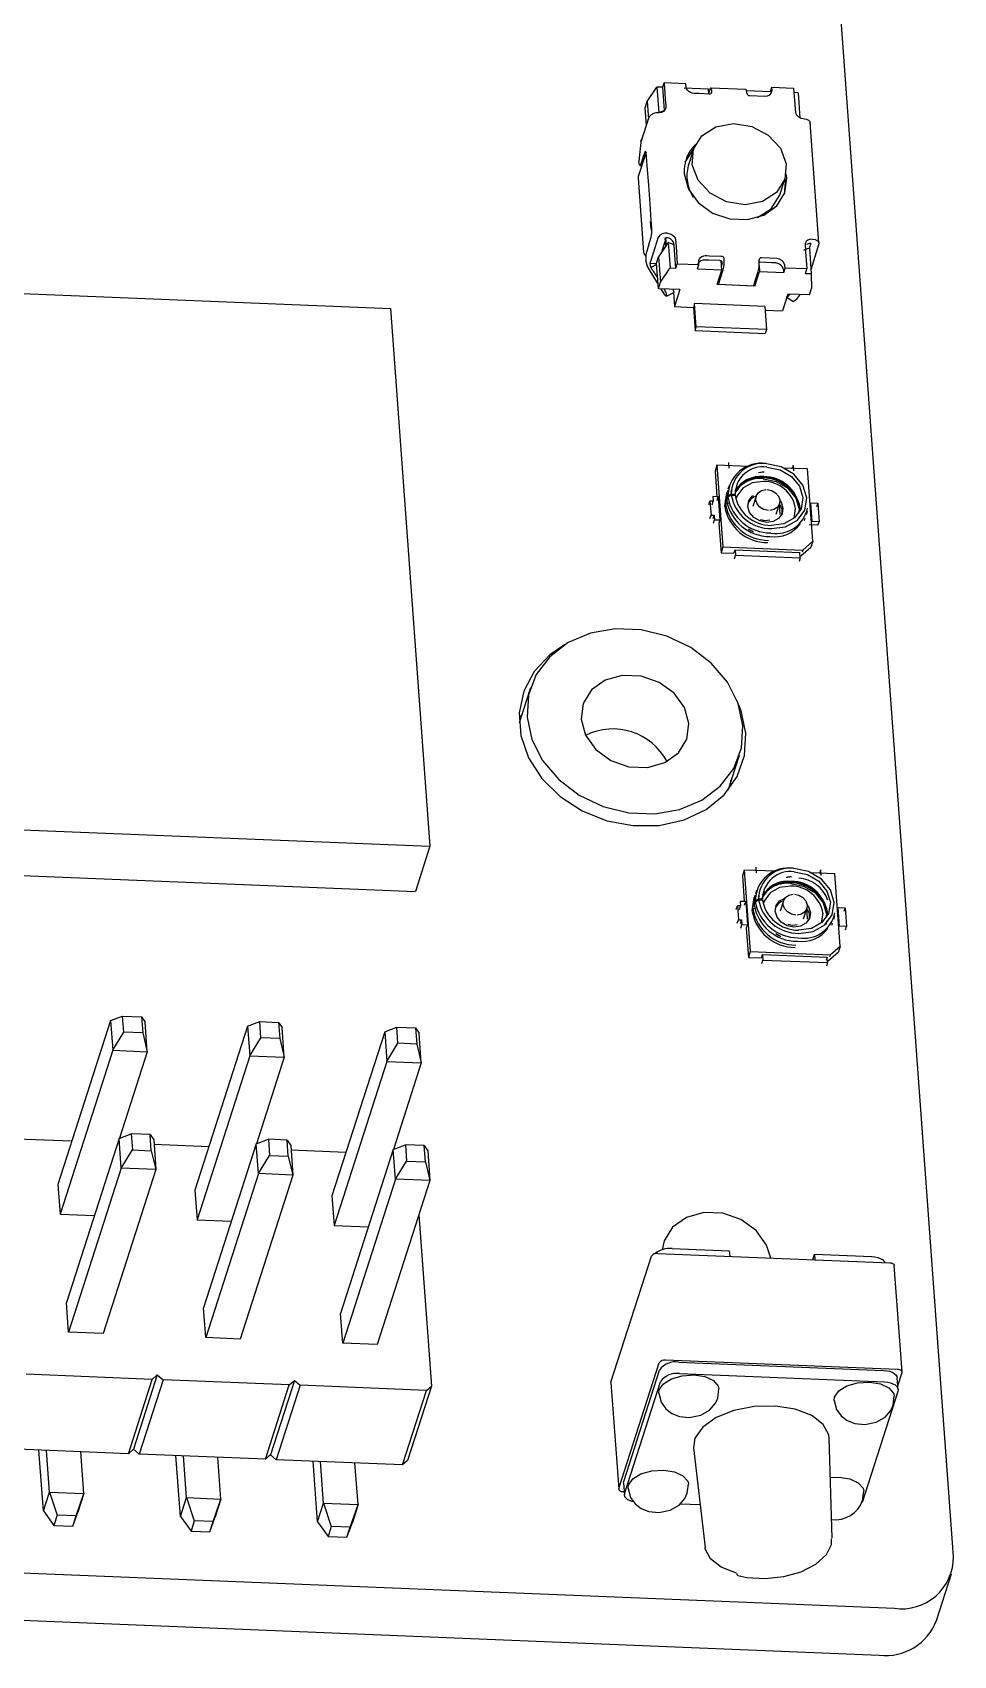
# Model space of a CAD drawing. Header units: millimetres. Extents: x 2 to 1109, y 2 to 430.
# Drawn here: x 495.27 to 512.05, y 46.53 to 76.11 of the extents above; entities that cross this region are included whole.
import ezdxf

# ---------------------------------------------------------------- set-up
doc = ezdxf.new("R2010")
doc.units = ezdxf.units.MM
doc.header["$LTSCALE"] = 0.5
doc.layers.add('几何体', color=7, linetype='Continuous')

msp = doc.modelspace()

# ---------------------------------------------------------------- linework, layer by layer
at = {"layer": '几何体'}
for p, q in [((512.054, 48.336), (508.87, 91.913)), ((506.754, 75.113), (506.78, 75.193)), ((507.173, 75.177), (506.78, 75.193)), ((506.434, 74.737), (506.472, 74.854)), ((506.472, 74.854), (506.647, 75.117)), ((506.472, 74.854), (506.495, 74.533)), ((506.647, 75.117), (506.681, 74.653)), ((506.754, 75.113), (506.647, 75.117)), ((506.785, 74.688), (506.754, 75.113)), ((507.59, 75.079), (507.147, 75.097)), ((507.596, 74.991), (507.59, 75.079)), ((507.615, 75.076), (507.595, 75.014)), ((508.269, 75.073), (507.63, 75.099)), ((508.721, 75.033), (508.282, 75.051)), ((508.721, 75.033), (508.746, 75.113)), ((508.746, 75.113), (509.14, 75.097)), ((509.221, 75.013), (509.146, 75.016)), ((509.221, 75.013), (509.255, 74.548)), ((506.36, 74.121), (506.509, 74.575)), ((506.457, 74.418), (506.434, 74.737)), ((506.681, 74.653), (506.69, 74.652)), ((509.602, 72.277), (509.441, 74.473)), ((506.362, 74.167), (506.319, 73.769)), ((507.316, 73.979), (507.221, 73.685)), ((506.448, 73.913), (506.31, 73.486)), ((506.34, 73.689), (506.375, 73.688)), ((506.446, 73.87), (506.444, 73.887)), ((506.307, 73.46), (506.406, 72.108)), ((508.887, 73.15), (508.982, 73.443)), ((508.988, 73.38), (508.97, 73.168)), ((508.981, 73.442), (508.988, 73.38)), ((509.014, 73.46), (509.004, 73.539)), ((508.481, 72.738), (508.734, 72.901)), ((506.543, 72.535), (506.533, 72.668)), ((506.854, 72.287), (506.679, 72.024)), ((506.817, 72.373), (506.726, 72.083)), ((506.767, 72.157), (506.764, 72.202)), ((506.811, 72.223), (506.801, 72.367)), ((506.821, 72.239), (506.812, 72.371)), ((506.854, 72.287), (506.888, 71.823)), ((506.863, 72.287), (506.854, 72.287)), ((509.428, 72.183), (509.419, 72.183)), ((509.452, 72.266), (509.426, 72.183)), ((509.428, 72.183), (509.462, 71.718)), ((509.6, 72.26), (509.452, 71.788)), ((506.522, 71.907), (506.641, 71.902)), ((506.538, 71.832), (506.642, 71.887)), ((506.641, 71.907), (506.679, 72.024)), ((506.675, 71.442), (506.641, 71.907)), ((506.679, 72.024), (506.713, 71.559)), ((506.995, 71.818), (507.021, 71.898)), ((507.021, 71.898), (507.414, 71.882)), ((507.388, 71.802), (507.414, 71.882)), ((507.831, 71.784), (507.819, 71.948)), ((507.826, 71.85), (507.846, 71.912)), ((488.425, 71.625), (501.797, 71.082)), ((506.668, 71.537), (506.47, 71.858)), ((506.713, 71.559), (506.888, 71.823)), ((506.888, 71.823), (506.995, 71.818)), ((507.388, 71.802), (507.831, 71.784)), ((507.745, 71.517), (507.831, 71.784)), ((507.769, 71.518), (507.855, 71.785)), ((508.409, 71.492), (508.494, 71.759)), ((508.433, 71.49), (508.519, 71.756)), ((508.511, 71.868), (508.519, 71.756)), ((508.519, 71.756), (508.961, 71.738)), ((508.961, 71.738), (508.987, 71.818)), ((509.38, 71.802), (508.987, 71.818)), ((509.355, 71.722), (509.38, 71.802)), ((509.355, 71.722), (509.462, 71.718)), ((509.462, 71.718), (509.466, 71.448)), ((506.675, 71.442), (506.713, 71.559)), ((507.068, 71.426), (506.675, 71.442)), ((506.782, 71.352), (506.728, 71.44)), ((506.823, 71.305), (506.955, 71.374)), ((506.95, 71.372), (506.969, 71.117)), ((507.068, 71.426), (506.969, 71.117)), ((508.433, 71.49), (507.745, 71.517)), ((507.769, 71.518), (507.765, 71.58)), ((508.409, 71.492), (507.769, 71.518)), ((508.428, 71.554), (508.433, 71.49)), ((509.035, 71.346), (508.935, 71.037)), ((509.016, 71.287), (509.132, 71.211)), ((509.428, 71.33), (509.035, 71.346)), ((509.428, 71.33), (509.466, 71.448)), ((501.797, 71.082), (502.513, 61.282)), ((506.969, 71.117), (507.313, 71.103)), ((507.335, 71.172), (507.313, 71.103)), ((507.313, 71.103), (507.344, 70.68)), ((508.613, 71.12), (507.335, 71.172)), ((507.366, 70.75), (507.335, 71.172)), ((508.613, 71.12), (508.644, 70.698)), ((508.618, 71.05), (508.935, 71.037)), ((507.344, 70.68), (507.366, 70.75)), ((508.644, 70.698), (507.366, 70.75)), ((508.644, 70.698), (508.622, 70.628)), ((507.344, 70.68), (508.622, 70.628)), ((507.742, 68.225), (507.708, 68.118)), ((507.708, 68.118), (507.742, 67.651)), ((507.742, 68.225), (507.851, 66.738)), ((508.32, 68.201), (507.742, 68.225)), ((507.964, 68.173), (507.957, 68.274)), ((508.503, 68.091), (508.605, 68.104)), ((508.605, 68.103), (508.503, 68.09)), ((509.394, 68.158), (508.956, 68.175)), ((509.116, 68.162), (509.137, 68.226)), ((509.144, 68.125), (509.137, 68.226)), ((509.49, 66.84), (509.394, 68.158)), ((507.898, 67.527), (507.939, 67.765)), ((507.965, 67.853), (507.944, 67.789)), ((508.003, 67.73), (508.011, 67.776)), ((508.119, 67.83), (508.071, 67.766)), ((508.588, 67.993), (508.596, 68.017)), ((508.596, 68.017), (508.588, 67.993)), ((507.596, 67.508), (507.616, 67.572)), ((507.616, 67.572), (507.635, 67.318)), ((507.675, 67.569), (507.616, 67.572)), ((507.655, 67.505), (507.675, 67.569)), ((507.669, 67.654), (507.675, 67.569)), ((507.767, 67.65), (507.669, 67.654)), ((507.747, 67.586), (507.767, 67.65)), ((507.767, 67.65), (507.798, 67.228)), ((507.885, 67.484), (507.898, 67.527)), ((507.886, 67.471), (507.899, 67.514)), ((507.912, 67.609), (507.898, 67.527)), ((507.898, 67.527), (507.899, 67.527)), ((507.899, 67.527), (507.915, 67.62)), ((507.9, 67.514), (507.974, 67.546)), ((507.922, 67.72), (507.908, 67.677)), ((507.941, 67.66), (507.921, 67.596)), ((507.922, 67.584), (507.942, 67.648)), ((508.002, 67.696), (507.941, 67.66)), ((507.942, 67.648), (508.003, 67.683)), ((508.071, 67.693), (508.002, 67.696)), ((508.003, 67.683), (508.072, 67.68)), ((508.455, 67.661), (508.395, 67.474)), ((508.823, 67.336), (508.883, 67.523)), ((508.896, 67.327), (508.881, 67.53)), ((509.205, 67.599), (509.246, 67.442)), ((509.254, 67.46), (509.245, 67.403)), ((509.246, 67.442), (509.246, 67.436)), ((509.477, 67.201), (509.452, 67.539)), ((509.452, 67.539), (509.58, 67.534)), ((509.58, 67.534), (509.559, 67.47)), ((509.58, 67.534), (509.604, 67.196)), ((507.614, 67.254), (507.635, 67.318)), ((507.635, 67.318), (507.694, 67.316)), ((507.673, 67.252), (507.694, 67.316)), ((507.679, 67.167), (507.7, 67.232)), ((507.694, 67.316), (507.7, 67.232)), ((507.7, 67.232), (507.798, 67.228)), ((507.798, 67.228), (507.778, 67.163)), ((507.778, 67.163), (507.817, 66.631)), ((508.623, 67.215), (508.537, 67.233)), ((508.706, 67.226), (508.623, 67.215)), ((509.149, 67.263), (509.177, 67.436)), ((509.246, 67.436), (509.247, 67.415)), ((509.337, 67.218), (509.35, 67.261)), ((509.373, 67.33), (509.393, 67.395)), ((509.604, 67.196), (509.477, 67.201)), ((509.584, 67.132), (509.604, 67.196)), ((508.317, 67.066), (508.407, 67.013)), ((509.584, 67.132), (509.426, 67.139)), ((507.851, 66.738), (507.817, 66.631)), ((507.817, 66.631), (508.053, 66.622)), ((507.851, 66.738), (509.306, 66.679)), ((508.053, 66.622), (508.073, 66.686)), ((508.06, 66.52), (508.081, 66.584)), ((508.073, 66.686), (509.253, 66.638)), ((508.073, 66.686), (508.081, 66.584)), ((508.081, 66.584), (509.26, 66.536)), ((509.26, 66.536), (509.253, 66.638)), ((509.272, 66.572), (509.456, 66.733)), ((509.306, 66.679), (509.294, 66.643)), ((509.306, 66.679), (509.49, 66.84)), ((509.49, 66.84), (509.456, 66.733)), ((509.26, 66.536), (509.24, 66.472)), ((504.346, 64.169), (504.14, 63.531)), ((504.191, 63.687), (504.138, 63.617)), ((507.949, 62.307), (508.154, 62.945)), ((508.001, 62.376), (507.997, 62.486)), ((489.141, 61.825), (502.513, 61.282)), ((502.513, 61.282), (502.247, 60.455)), ((488.875, 60.998), (502.247, 60.455)), ((508.241, 60.849), (508.207, 60.742)), ((508.207, 60.742), (508.241, 60.283)), ((508.241, 60.849), (508.35, 59.362)), ((508.819, 60.826), (508.241, 60.849)), ((508.464, 60.797), (508.456, 60.898)), ((509.002, 60.715), (509.104, 60.729)), ((509.104, 60.728), (509.002, 60.714)), ((509.087, 60.618), (509.095, 60.642)), ((509.095, 60.642), (509.087, 60.618)), ((509.893, 60.782), (509.456, 60.8)), ((509.616, 60.786), (509.636, 60.85)), ((509.644, 60.749), (509.636, 60.85)), ((509.99, 59.464), (509.893, 60.782)), ((508.397, 60.151), (508.438, 60.389)), ((508.464, 60.478), (508.444, 60.414)), ((508.502, 60.354), (508.51, 60.4)), ((508.618, 60.455), (508.57, 60.39)), ((508.095, 60.132), (508.115, 60.196)), ((508.115, 60.196), (508.134, 59.943)), ((508.174, 60.194), (508.115, 60.196)), ((508.154, 60.13), (508.174, 60.194)), ((508.168, 60.278), (508.174, 60.194)), ((508.267, 60.274), (508.168, 60.278)), ((508.246, 60.21), (508.267, 60.274)), ((508.267, 60.274), (508.297, 59.852)), ((508.385, 60.096), (508.398, 60.138)), ((508.397, 60.151), (508.399, 60.151)), ((508.399, 60.138), (508.473, 60.17)), ((508.44, 60.284), (508.42, 60.22)), ((508.421, 60.208), (508.441, 60.272)), ((508.502, 60.32), (508.44, 60.284)), ((508.441, 60.272), (508.502, 60.307)), ((508.57, 60.317), (508.502, 60.32)), ((508.502, 60.307), (508.571, 60.304)), ((508.954, 60.285), (508.894, 60.098)), ((509.322, 59.961), (509.382, 60.147)), ((509.395, 59.951), (509.38, 60.154)), ((509.648, 59.887), (509.676, 60.06)), ((509.704, 60.224), (509.745, 60.067)), ((509.753, 60.084), (509.744, 60.027)), ((509.745, 60.066), (509.745, 60.06)), ((509.745, 60.06), (509.746, 60.039)), ((509.976, 59.826), (509.951, 60.164)), ((509.951, 60.164), (510.079, 60.158)), ((510.079, 60.158), (510.058, 60.094)), ((510.079, 60.158), (510.104, 59.82)), ((508.113, 59.879), (508.134, 59.943)), ((508.134, 59.943), (508.193, 59.94)), ((508.172, 59.876), (508.193, 59.94)), ((508.179, 59.792), (508.199, 59.856)), ((508.193, 59.94), (508.199, 59.856)), ((508.199, 59.856), (508.297, 59.852)), ((508.297, 59.852), (508.277, 59.788)), ((508.277, 59.788), (508.316, 59.256)), ((509.122, 59.839), (509.036, 59.857)), ((509.205, 59.85), (509.122, 59.839)), ((509.737, 59.859), (509.746, 59.921)), ((509.836, 59.843), (509.849, 59.885)), ((509.872, 59.955), (509.892, 60.019)), ((510.104, 59.82), (509.976, 59.826)), ((510.083, 59.756), (510.104, 59.82)), ((508.818, 59.689), (508.906, 59.638)), ((509.805, 59.303), (509.99, 59.464)), ((509.99, 59.464), (509.955, 59.357)), ((508.35, 59.362), (508.316, 59.256)), ((508.316, 59.256), (508.552, 59.246)), ((508.35, 59.362), (509.805, 59.303)), ((508.552, 59.246), (508.572, 59.31)), ((508.559, 59.145), (508.58, 59.209)), ((508.572, 59.31), (509.752, 59.262)), ((508.572, 59.31), (508.58, 59.209)), ((508.58, 59.209), (509.76, 59.161)), ((509.752, 59.262), (509.732, 59.198)), ((509.76, 59.161), (509.739, 59.097)), ((509.76, 59.161), (509.752, 59.262)), ((509.771, 59.196), (509.955, 59.357)), ((509.805, 59.303), (509.794, 59.267)), ((496.693, 58.104), (495.733, 55.116)), ((496.693, 58.104), (496.913, 58.188)), ((496.693, 58.104), (496.732, 57.563)), ((496.935, 57.894), (496.913, 58.188)), ((496.913, 58.188), (497.256, 58.175)), ((497.256, 58.175), (497.322, 58.078)), ((497.256, 58.175), (497.278, 57.88)), ((497.361, 57.538), (497.322, 58.078)), ((499.19, 58.002), (498.23, 55.014)), ((499.19, 58.002), (499.411, 58.087)), ((499.19, 58.002), (499.23, 57.462)), ((499.432, 57.792), (499.411, 58.087)), ((499.411, 58.087), (499.754, 58.073)), ((499.754, 58.073), (499.819, 57.977)), ((499.754, 58.073), (499.775, 57.778)), ((499.859, 57.436), (499.819, 57.977)), ((501.688, 57.901), (501.908, 57.985)), ((501.93, 57.691), (501.908, 57.985)), ((501.908, 57.985), (502.251, 57.971)), ((496.732, 57.563), (496.935, 57.894)), ((497.278, 57.88), (496.935, 57.894)), ((497.278, 57.88), (497.361, 57.538)), ((499.23, 57.462), (499.432, 57.792)), ((499.775, 57.778), (499.432, 57.792)), ((499.775, 57.778), (499.859, 57.436)), ((501.688, 57.901), (500.728, 54.913)), ((501.688, 57.901), (501.727, 57.36)), ((501.727, 57.36), (501.93, 57.691)), ((502.273, 57.677), (501.93, 57.691)), ((502.251, 57.971), (502.317, 57.875)), ((502.251, 57.971), (502.273, 57.677)), ((502.356, 57.335), (502.317, 57.875)), ((496.732, 57.563), (495.772, 54.575)), ((496.732, 57.563), (497.361, 57.538)), ((497.361, 57.538), (496.855, 55.96)), ((499.23, 57.462), (498.27, 54.474)), ((499.23, 57.462), (499.859, 57.436)), ((499.859, 57.436), (499.352, 55.858)), ((502.273, 57.677), (502.356, 57.335)), ((501.727, 57.36), (500.767, 54.372)), ((501.727, 57.36), (502.356, 57.335)), ((502.356, 57.335), (501.85, 55.757)), ((495.986, 55.906), (494.988, 55.946)), ((496.849, 55.958), (495.89, 52.97)), ((496.849, 55.958), (497.07, 56.043)), ((496.889, 55.417), (496.849, 55.958)), ((497.07, 56.043), (497.092, 55.748)), ((497.413, 56.029), (497.07, 56.043)), ((497.435, 55.734), (497.413, 56.029)), ((497.413, 56.029), (497.479, 55.932)), ((497.479, 55.932), (497.518, 55.392)), ((499.347, 55.857), (499.568, 55.941)), ((499.568, 55.941), (499.589, 55.646)), ((499.911, 55.927), (499.568, 55.941)), ((499.932, 55.632), (499.911, 55.927)), ((499.911, 55.927), (499.976, 55.831)), ((496.889, 55.417), (497.092, 55.748)), ((497.092, 55.748), (497.435, 55.734)), ((497.435, 55.734), (497.518, 55.392)), ((498.484, 55.804), (497.485, 55.845)), ((499.347, 55.857), (498.387, 52.868)), ((499.386, 55.316), (499.347, 55.857)), ((499.386, 55.316), (499.589, 55.646)), ((499.589, 55.646), (499.932, 55.632)), ((499.932, 55.632), (500.016, 55.29)), ((499.976, 55.831), (500.016, 55.29)), ((500.981, 55.703), (499.983, 55.743)), ((501.844, 55.755), (500.884, 52.767)), ((501.844, 55.755), (502.065, 55.84)), ((501.884, 55.214), (501.844, 55.755)), ((502.065, 55.84), (502.087, 55.545)), ((502.408, 55.826), (502.065, 55.84)), ((502.43, 55.531), (502.408, 55.826)), ((502.408, 55.826), (502.474, 55.729)), ((502.474, 55.729), (502.513, 55.189)), ((496.889, 55.417), (495.929, 52.429)), ((497.518, 55.392), (496.558, 52.404)), ((497.518, 55.392), (496.889, 55.417)), ((499.386, 55.316), (498.427, 52.328)), ((500.016, 55.29), (499.386, 55.316)), ((501.884, 55.214), (502.087, 55.545)), ((502.087, 55.545), (502.43, 55.531)), ((502.43, 55.531), (502.513, 55.189)), ((495.733, 55.116), (495.772, 54.575)), ((500.016, 55.29), (499.056, 52.302)), ((501.884, 55.214), (500.924, 52.226)), ((502.513, 55.189), (501.553, 52.201)), ((502.513, 55.189), (501.884, 55.214)), ((498.23, 55.014), (498.27, 54.474)), ((500.728, 54.913), (500.767, 54.372)), ((495.772, 54.575), (496.397, 54.55)), ((498.27, 54.474), (498.894, 54.448)), ((502.312, 54.562), (502.54, 51.445)), ((500.767, 54.372), (501.392, 54.347)), ((506.665, 53.862), (510.893, 53.69)), ((506.926, 53.952), (507.968, 53.91)), ((507.968, 53.91), (507.976, 53.809)), ((509.49, 53.747), (509.522, 53.847)), ((509.522, 53.847), (509.529, 53.746)), ((509.522, 53.847), (510.564, 53.804)), ((505.812, 51.518), (506.549, 53.813)), ((511.117, 51.701), (510.975, 53.644)), ((495.929, 52.429), (495.89, 52.97)), ((498.427, 52.328), (498.387, 52.868)), ((500.924, 52.226), (500.884, 52.767)), ((496.558, 52.404), (495.929, 52.429)), ((499.056, 52.302), (498.427, 52.328)), ((501.553, 52.201), (500.924, 52.226)), ((505.954, 49.575), (506.691, 51.87)), ((511.035, 51.747), (506.807, 51.919)), ((507.044, 51.882), (510.781, 51.73)), ((497.453, 51.567), (495.152, 51.661)), ((497.017, 50.212), (497.453, 51.567)), ((497.545, 51.648), (497.109, 50.292)), ((497.649, 51.559), (497.214, 50.204)), ((497.453, 51.567), (497.545, 51.648)), ((497.545, 51.648), (497.649, 51.559)), ((499.95, 51.466), (497.649, 51.559)), ((500.042, 51.546), (499.607, 50.191)), ((499.95, 51.466), (500.042, 51.546)), ((500.042, 51.546), (500.147, 51.458)), ((505.811, 51.507), (505.953, 49.564)), ((506.046, 49.707), (506.698, 51.734)), ((506.062, 49.496), (506.713, 51.523)), ((507.06, 51.671), (510.796, 51.519)), ((511.044, 51.381), (511.028, 51.592)), ((511.039, 51.449), (511.116, 51.69)), ((499.515, 50.11), (499.95, 51.466)), ((500.147, 51.458), (499.711, 50.102)), ((502.448, 51.364), (500.147, 51.458)), ((502.012, 50.009), (502.448, 51.364)), ((502.54, 51.445), (502.104, 50.089)), ((502.448, 51.364), (502.54, 51.445)), ((506.683, 51.314), (506.691, 51.375)), ((507.76, 51.225), (507.78, 51.391)), ((509.878, 51.184), (509.886, 51.245)), ((511.039, 51.347), (510.388, 49.32)), ((510.955, 51.095), (510.975, 51.262)), ((497.017, 50.212), (494.716, 50.305)), ((497.109, 50.292), (497.017, 50.212)), ((497.214, 50.204), (497.109, 50.292)), ((507.318, 50.317), (507.526, 48.504)), ((509.843, 48.673), (509.785, 50.497)), ((422.528, 50.126), (510.702, 46.541)), ((495.469, 49.171), (495.388, 50.278)), ((495.578, 49.512), (495.523, 50.273)), ((496.208, 49.487), (496.152, 50.247)), ((499.515, 50.11), (497.214, 50.204)), ((497.966, 49.069), (497.885, 50.177)), ((498.076, 49.411), (498.02, 50.171)), ((498.705, 49.385), (498.649, 50.146)), ((499.607, 50.191), (499.515, 50.11)), ((499.711, 50.102), (499.607, 50.191)), ((502.012, 50.009), (499.711, 50.102)), ((500.464, 48.968), (500.383, 50.075)), ((500.573, 49.309), (500.518, 50.07)), ((501.203, 49.284), (501.147, 50.044)), ((502.104, 50.089), (502.012, 50.009)), ((450.482, 49.854), (510.976, 47.395)), ((495.469, 49.171), (495.578, 49.512)), ((495.578, 49.512), (495.721, 49.091)), ((495.578, 49.512), (496.208, 49.487)), ((496.064, 49.077), (496.208, 49.487)), ((496.208, 49.487), (496.098, 49.145)), ((497.966, 49.069), (498.076, 49.411)), ((498.076, 49.411), (498.219, 48.989)), ((498.076, 49.411), (498.705, 49.385)), ((506.053, 49.517), (506.035, 49.518)), ((506.042, 49.673), (506.058, 49.462)), ((506.126, 49.58), (506.133, 49.641)), ((507.203, 49.491), (507.223, 49.657)), ((510.398, 49.361), (510.418, 49.527)), ((495.469, 49.171), (495.661, 48.905)), ((496.004, 48.891), (496.098, 49.145)), ((498.562, 48.976), (498.705, 49.385)), ((498.705, 49.385), (498.595, 49.044)), ((500.464, 48.968), (500.573, 49.309)), ((500.573, 49.309), (500.716, 48.888)), ((500.573, 49.309), (501.203, 49.284)), ((501.059, 48.874), (501.203, 49.284)), ((501.203, 49.284), (501.093, 48.942)), ((507.437, 49.277), (507.07, 49.292)), ((495.721, 49.091), (495.661, 48.905)), ((495.661, 48.905), (496.004, 48.891)), ((496.064, 49.077), (495.721, 49.091)), ((496.004, 48.891), (496.064, 49.077)), ((497.966, 49.069), (498.159, 48.803)), ((498.219, 48.989), (498.159, 48.803)), ((498.562, 48.976), (498.219, 48.989)), ((498.502, 48.789), (498.595, 49.044)), ((498.502, 48.789), (498.562, 48.976)), ((500.464, 48.968), (500.656, 48.702)), ((500.716, 48.888), (500.656, 48.702)), ((501.059, 48.874), (500.716, 48.888)), ((500.999, 48.688), (501.093, 48.942)), ((500.999, 48.688), (501.059, 48.874)), ((498.159, 48.803), (498.502, 48.789)), ((500.656, 48.702), (500.999, 48.688)), ((511.744, 47.171), (512.018, 48.025))]:
    msp.add_line(p, q, dxfattribs=at)
at = {"layer": '几何体', "flags": 128}
for points in [[(506.78, 75.193), (506.802, 74.894), (506.809, 74.789), (506.811, 74.759), (506.811, 74.75), (506.811, 74.744), (506.808, 74.726), (506.8, 74.708), (506.769, 74.674), (506.732, 74.655), (506.682, 74.65)], [(507.605, 74.991), (507.421, 74.998), (507.364, 75.001), (507.329, 75.002), (507.294, 75.008), (507.262, 75.019), (507.233, 75.037), (507.208, 75.061), (507.19, 75.088), (507.181, 75.111), (507.173, 75.177)], [(507.65, 75.03), (507.647, 75.053), (507.644, 75.072), (507.64, 75.087), (507.635, 75.096), (507.63, 75.099), (507.625, 75.097), (507.62, 75.09), (507.615, 75.076)], [(508.289, 75.004), (508.286, 75.027), (508.283, 75.046), (508.279, 75.061), (508.275, 75.07), (508.27, 75.073), (508.269, 75.073)], [(508.339, 74.961), (508.624, 74.95), (508.666, 74.957), (508.705, 74.977), (508.733, 75.006), (508.75, 75.06), (508.746, 75.113)], [(509.14, 75.097), (509.161, 74.798), (509.174, 74.648), (509.192, 74.609), (509.227, 74.574), (509.271, 74.551), (509.317, 74.542)], [(509.317, 74.542), (509.372, 74.534), (509.414, 74.515), (509.438, 74.487), (509.439, 74.456)], [(507.469, 74.227), (507.723, 74.391), (508.043, 74.451), (508.378, 74.398), (508.679, 74.241), (508.899, 74.003), (509.004, 73.721), (508.98, 73.437), (508.829, 73.195)], [(506.36, 74.121), (506.359, 74.135), (506.368, 74.147)], [(507.164, 73.748), (507.301, 73.963), (507.315, 73.977)], [(508.829, 73.195), (508.574, 73.031), (508.255, 72.971), (507.919, 73.024), (507.619, 73.181), (507.399, 73.419), (507.293, 73.701), (507.318, 73.985), (507.469, 74.227)], [(506.454, 71.933), (506.452, 71.993), (506.456, 72.062), (506.465, 72.117), (506.475, 72.151), (506.516, 72.285), (506.546, 72.385), (506.552, 72.421), (506.556, 72.463), (506.557, 72.508), (506.556, 72.547), (506.546, 72.685), (506.538, 72.793), (506.524, 72.987), (506.499, 73.332), (506.473, 73.681), (506.461, 73.855), (506.452, 73.928), (506.444, 73.946), (506.436, 73.946), (506.4, 73.85), (506.373, 73.77), (506.343, 73.691), (506.336, 73.691), (506.329, 73.704), (506.324, 73.728), (506.32, 73.759)], [(506.31, 73.486), (506.308, 73.476), (506.307, 73.46)], [(507.146, 73.536), (507.222, 73.259), (507.402, 73.011), (507.664, 72.822), (507.976, 72.714), (508.3, 72.701), (508.598, 72.784), (508.833, 72.953), (508.978, 73.188), (509.014, 73.46)], [(508.734, 72.901), (508.885, 73.144), (508.887, 73.15)], [(506.67, 72.379), (506.58, 72.092), (506.531, 71.937), (506.522, 71.909), (506.522, 71.907), (506.522, 71.907), (506.522, 71.907), (506.522, 71.907), (506.522, 71.907)], [(506.843, 72.453), (506.888, 72.445), (506.927, 72.427), (506.957, 72.4), (506.98, 72.364), (506.987, 72.34), (506.998, 72.212), (507.021, 71.898)], [(506.995, 71.818), (506.977, 72.056), (506.964, 72.243)], [(509.478, 72.346), (509.438, 72.342), (509.399, 72.327), (509.369, 72.301), (509.352, 72.268), (509.358, 72.116), (509.38, 71.802)], [(509.478, 72.346), (509.532, 72.337), (509.575, 72.318), (509.598, 72.291), (509.6, 72.26)], [(506.522, 71.907), (506.525, 71.868), (506.538, 71.832)], [(507.796, 71.954), (507.589, 71.962), (507.533, 71.965), (507.518, 71.965), (507.513, 71.965), (507.511, 71.965), (507.481, 71.962), (507.448, 71.95), (507.423, 71.934), (507.401, 71.909), (507.39, 71.885), (507.39, 71.884)], [(507.414, 71.882), (507.411, 71.919), (507.411, 71.929), (507.411, 71.935), (507.415, 71.962), (507.427, 71.989), (507.446, 72.012), (507.47, 72.029), (507.501, 72.04), (507.536, 72.045), (507.537, 72.045), (507.542, 72.045), (507.556, 72.045), (507.61, 72.043), (507.821, 72.034)], [(508.961, 71.738), (508.959, 71.774), (508.958, 71.785), (508.957, 71.791), (508.949, 71.819), (508.932, 71.847), (508.909, 71.872), (508.882, 71.891), (508.85, 71.905), (508.814, 71.912), (508.814, 71.912), (508.809, 71.913), (508.795, 71.913), (508.74, 71.916), (508.529, 71.924)], [(508.987, 71.818), (508.983, 71.871), (508.958, 71.927), (508.925, 71.959), (508.884, 71.982), (508.84, 71.992), (508.555, 72.004)], [(506.782, 71.438), (506.796, 71.406), (506.809, 71.374), (506.815, 71.353), (506.824, 71.305), (506.816, 71.308), (506.801, 71.325), (506.782, 71.352)], [(506.945, 71.431), (506.945, 71.431), (506.947, 71.422), (506.948, 71.419), (506.954, 71.395), (506.956, 71.382), (506.955, 71.375), (506.954, 71.375)], [(508.734, 67.07), (508.994, 67.104), (509.208, 67.223), (509.343, 67.409), (509.379, 67.633), (509.31, 67.862), (509.147, 68.06), (508.915, 68.197), (508.648, 68.253)], [(508.652, 68.193), (508.892, 68.143), (509.102, 68.02), (509.248, 67.842), (509.311, 67.636), (509.278, 67.434), (509.157, 67.267), (508.964, 67.16), (508.73, 67.129)], [(508.591, 67.932), (508.383, 67.904), (508.212, 67.809), (508.104, 67.66), (508.098, 67.623)], [(508.683, 67.402), (508.6, 67.419), (508.527, 67.46), (508.474, 67.521), (508.449, 67.591), (508.455, 67.662), (508.492, 67.722), (508.554, 67.764), (508.632, 67.782)], [(508.584, 67.98), (508.824, 67.93), (509.033, 67.806), (509.18, 67.628), (509.242, 67.423), (509.231, 67.353)], [(508.655, 67.782), (508.738, 67.765), (508.811, 67.724), (508.864, 67.663), (508.889, 67.593), (508.883, 67.522), (508.846, 67.462), (508.784, 67.419), (508.706, 67.402)], [(507.885, 67.484), (507.925, 67.722), (507.934, 67.734)], [(508.646, 67.184), (508.522, 67.21), (508.414, 67.274), (508.338, 67.365), (508.306, 67.471), (508.323, 67.576), (508.386, 67.662), (508.41, 67.676)], [(508.888, 67.582), (508.913, 67.552), (508.945, 67.446), (508.929, 67.341), (508.866, 67.255), (508.767, 67.2), (508.646, 67.184)], [(508.216, 63.477), (508.129, 63.884), (507.934, 64.272), (507.64, 64.618), (507.265, 64.902), (506.832, 65.109), (506.364, 65.225), (505.89, 65.244), (505.437, 65.165), (505.031, 64.993), (504.696, 64.737), (504.451, 64.413), (504.311, 64.039), (504.283, 63.637), (504.37, 63.23), (504.566, 62.843), (504.86, 62.497), (505.234, 62.212), (505.668, 62.006), (506.135, 61.889), (506.609, 61.87), (507.062, 61.949), (507.468, 62.121), (507.804, 62.377), (508.048, 62.701), (508.189, 63.075), (508.216, 63.477)], [(504.962, 64.951), (504.696, 64.772), (504.41, 64.469), (504.222, 64.109), (504.141, 63.713), (504.171, 63.301), (504.311, 62.896), (504.553, 62.519), (504.884, 62.191), (505.287, 61.929), (505.739, 61.748), (506.216, 61.658), (506.693, 61.662), (507.144, 61.761), (507.544, 61.951), (507.872, 62.219), (508.11, 62.553), (508.246, 62.933), (508.272, 63.34), (508.272, 63.34)], [(507.233, 63.517), (507.153, 63.809), (506.963, 64.07), (506.688, 64.269), (506.36, 64.382), (506.018, 64.396), (505.705, 64.309), (505.457, 64.131), (505.305, 63.884), (505.266, 63.597), (505.347, 63.306), (505.536, 63.045), (505.812, 62.846), (506.14, 62.732), (506.481, 62.718), (506.795, 62.806), (507.043, 62.983), (507.195, 63.231), (507.233, 63.517)], [(508.272, 63.34), (508.186, 63.751), (508.108, 63.941)], [(509.233, 59.694), (509.494, 59.728), (509.707, 59.848), (509.843, 60.033), (509.879, 60.258), (509.81, 60.486), (509.646, 60.684), (509.414, 60.821), (509.147, 60.877)], [(509.151, 60.818), (509.391, 60.768), (509.601, 60.644), (509.748, 60.466), (509.81, 60.26), (509.777, 60.059), (509.656, 59.891), (509.463, 59.784), (509.229, 59.753)], [(508.384, 60.108), (508.424, 60.347), (508.433, 60.358)], [(509.091, 60.556), (508.882, 60.528), (508.711, 60.433), (508.603, 60.284), (508.597, 60.248)], [(509.182, 60.026), (509.099, 60.043), (509.026, 60.085), (508.973, 60.145), (508.948, 60.215), (508.954, 60.286), (508.991, 60.347), (509.053, 60.389), (509.131, 60.406)], [(509.083, 60.604), (509.323, 60.554), (509.532, 60.431), (509.679, 60.253), (509.741, 60.047), (509.73, 59.978)], [(509.154, 60.406), (509.237, 60.389), (509.31, 60.348), (509.363, 60.288), (509.388, 60.217), (509.382, 60.146), (509.345, 60.086), (509.283, 60.044), (509.205, 60.026)], [(509.145, 59.808), (509.021, 59.834), (508.913, 59.898), (508.838, 59.99), (508.806, 60.096), (508.822, 60.2), (508.885, 60.286), (508.966, 60.331)], [(509.387, 60.207), (509.413, 60.176), (509.445, 60.07), (509.428, 59.966), (509.365, 59.879), (509.266, 59.824), (509.145, 59.808)], [(508.723, 53.778), (508.648, 54.013), (508.457, 54.277), (508.179, 54.478), (507.848, 54.593), (507.503, 54.607), (507.186, 54.518), (506.936, 54.339), (506.782, 54.089), (506.746, 53.93)], [(510.564, 53.804), (510.621, 53.799), (510.673, 53.788), (510.719, 53.771), (510.758, 53.749), (510.787, 53.723), (510.805, 53.695), (510.805, 53.694)], [(510.893, 53.69), (510.912, 53.688), (510.929, 53.685), (510.945, 53.679), (510.957, 53.672), (510.967, 53.663), (510.973, 53.654), (510.975, 53.644)], [(505.811, 51.507), (505.811, 51.508), (505.812, 51.518)], [(506.691, 51.375), (506.768, 51.486), (506.916, 51.576), (507.112, 51.633), (507.326, 51.647), (507.525, 51.616), (507.68, 51.545), (507.767, 51.445), (507.78, 51.393)], [(509.886, 51.245), (509.963, 51.356), (510.111, 51.447), (510.307, 51.503), (510.521, 51.517), (510.721, 51.486), (510.876, 51.415), (510.963, 51.315), (510.976, 51.263)], [(510.781, 51.73), (510.837, 51.725), (510.889, 51.714), (510.936, 51.697), (510.974, 51.675), (511.003, 51.649), (511.021, 51.621), (511.028, 51.592)], [(510.796, 51.519), (510.852, 51.514), (510.905, 51.503), (510.951, 51.486), (510.989, 51.464), (511.018, 51.438), (511.037, 51.409), (511.044, 51.379), (511.039, 51.347)], [(511.116, 51.69), (511.118, 51.7), (511.115, 51.711), (511.109, 51.72), (511.099, 51.729), (511.087, 51.736), (511.071, 51.742), (511.054, 51.745), (511.035, 51.747)], [(506.683, 51.315), (506.683, 51.313), (506.727, 51.15), (506.812, 51.031), (506.922, 50.947), (507.06, 50.892), (507.239, 50.874), (507.45, 50.915), (507.61, 51.007), (507.717, 51.13), (507.76, 51.225)], [(509.879, 51.185), (509.878, 51.183), (509.923, 51.02), (510.007, 50.901), (510.118, 50.817), (510.256, 50.762), (510.435, 50.744), (510.645, 50.785), (510.806, 50.877), (510.912, 51.001), (510.955, 51.095)], [(509.171, 51.024), (508.81, 51.079), (508.424, 51.07), (508.051, 50.998), (507.727, 50.869), (507.483, 50.696), (507.343, 50.497), (507.318, 50.317)], [(509.785, 50.497), (509.779, 50.553), (509.68, 50.747), (509.47, 50.909), (509.171, 51.024)], [(506.042, 49.673), (506.042, 49.675), (506.046, 49.707)], [(506.133, 49.641), (506.211, 49.752), (506.359, 49.842), (506.554, 49.899), (506.769, 49.913), (506.968, 49.882), (507.123, 49.811), (507.21, 49.711), (507.223, 49.659)], [(509.808, 49.777), (509.964, 49.783), (510.164, 49.752), (510.319, 49.681), (510.406, 49.581), (510.418, 49.529)], [(505.954, 49.575), (505.953, 49.565), (505.955, 49.555), (505.961, 49.545), (505.971, 49.536), (505.984, 49.529), (505.999, 49.524), (506.017, 49.52), (506.035, 49.518)], [(506.225, 49.333), (506.196, 49.34), (506.15, 49.357), (506.112, 49.379), (506.083, 49.405), (506.065, 49.433), (506.057, 49.464), (506.062, 49.496)], [(506.126, 49.581), (506.126, 49.579), (506.17, 49.416), (506.254, 49.297), (506.365, 49.213), (506.503, 49.158), (506.682, 49.139), (506.893, 49.181), (507.053, 49.273), (507.16, 49.396), (507.203, 49.491)], [(508.126, 47.991), (508.289, 47.958), (508.622, 47.937), (508.961, 47.972), (509.277, 48.06), (509.543, 48.196), (509.738, 48.374), (509.831, 48.559), (509.829, 48.658)], [(508.101, 48.036), (507.82, 48.144), (507.623, 48.296), (507.53, 48.478), (507.526, 48.504)]]:
    msp.add_lwpolyline(points, dxfattribs=at)
at = {"layer": '几何体'}
for centre, radius, start, end in [((507.611, 75.029), 0.0388, 261.9821, 0.2838), ((508.339, 75.012), 0.0506, 189.249, 270.2434), ((506.654, 74.476), 0.176, 80.7881, 145.5035), ((507.463, 72.715), 2.086, 108.9657, 111.753), ((507.813, 73.584), 0.668, 133.4573, 184.1329), ((506.339, 73.767), 0.0204, 174.4986, 203.7764), ((506.514, 73.892), 0.0694, 151.995, 184.4267), ((507.884, 73.497), 0.689, 164.178, 213.8441), ((506.625, 72.542), 0.0819, 184.7414, 211.6592), ((506.815, 72.279), 0.176, 80.7881, 145.5035), ((506.819, 72.227), 0.146, 6.458, 90.6813), ((507.954, 74.691), 2.64, 245.5914, 247.9811), ((508.646, 74.12), 2.086, 288.9568, 291.753), ((509.441, 72.141), 0.126, 84.8935, 123.1216), ((506.5, 72.119), 0.0947, 186.8326, 240.7213), ((506.604, 71.925), 0.15, 177.0004, 206.7895), ((507.793, 71.897), 0.0575, 63.7316, 87.5557), ((507.8, 71.906), 0.0463, 7.1126, 66.0855), ((507.822, 71.984), 0.0506, 9.249, 90.2434), ((507.22, 71.94), 0.654, 346.3257, 4.5753), ((507.859, 71.914), 0.654, 346.3257, 4.5753), ((508.55, 71.966), 0.0388, 81.9821, 180.2838), ((508.527, 71.873), 0.0515, 87.4323, 106.4864), ((511.501, 74.968), 5.872, 212.2891, 214.4582), ((508.949, 71.439), 0.158, 292.4149, 323.2595), ((508.984, 71.485), 0.311, 298.565, 331.6319), ((508.549, 67.656), 0.607, 82.0372, 179.5952), ((508.569, 67.691), 0.567, 82.0412, 179.546), ((508.582, 67.688), 0.51, 82.0478, 179.4641), ((508.534, 67.496), 0.525, 83.298, 151.1937), ((508.524, 67.482), 0.516, 82.8764, 149.1929), ((508.517, 67.478), 0.507, 82.4089, 148.4196), ((508.579, 67.314), 0.696, 9.4438, 126.6313), ((508.572, 67.288), 0.706, 26.1888, 88.6843), ((508.594, 67.341), 0.59, 9.249, 90.2434), ((508.598, 67.353), 0.664, 9.249, 90.2434), ((508.666, 67.607), 0.792, 189.8175, 270.1808), ((508.68, 67.649), 0.792, 189.8175, 270.1808), ((508.702, 67.718), 0.791, 189.8182, 270.1807), ((508.723, 67.783), 0.792, 189.8175, 270.1808), ((508.732, 67.81), 0.74, 189.858, 270.1764), ((508.728, 67.795), 0.666, 189.9256, 270.169), ((508.506, 67.459), 0.208, 100.6124, 167.6043), ((508.827, 67.558), 0.577, 259.8281, 348.777), ((508.729, 67.385), 0.202, 337.2397, 40.9402), ((508.792, 67.502), 0.581, 261.3953, 324.1634), ((505.848, 62.306), 1.114, 27.7548, 116.6246), ((509.048, 60.28), 0.607, 82.0372, 179.5952), ((509.068, 60.315), 0.567, 82.0412, 179.546), ((509.081, 60.312), 0.51, 82.0478, 179.4641), ((509.025, 60.149), 0.498, 81.9482, 146.707), ((509.098, 59.978), 0.664, 9.249, 90.2434), ((509.189, 60.088), 0.615, 20.3446, 85.972), ((509.024, 60.075), 0.533, 83.6233, 152.0957), ((509.023, 60.106), 0.516, 82.8764, 149.1929), ((509.078, 59.938), 0.696, 9.4438, 126.6313), ((509.071, 59.912), 0.706, 26.1888, 88.6843), ((509.093, 59.965), 0.59, 9.249, 90.2434), ((509.165, 60.231), 0.792, 189.8175, 270.1808), ((509.179, 60.274), 0.792, 189.8175, 270.1808), ((509.201, 60.343), 0.791, 189.8182, 270.1807), ((509.222, 60.407), 0.792, 189.8175, 270.1808), ((509.231, 60.434), 0.74, 189.858, 270.1764), ((509.227, 60.419), 0.666, 189.9256, 270.169), ((509.005, 60.083), 0.208, 100.6124, 167.6043), ((509.326, 60.182), 0.577, 259.8281, 348.777), ((509.228, 60.009), 0.202, 337.2397, 40.9402), ((509.291, 60.126), 0.581, 261.3951, 324.1625), ((506.646, 53.746), 0.117, 80.788, 145.5035), ((506.889, 53.515), 0.439, 85.1358, 128.8136), ((506.788, 51.803), 0.117, 80.788, 145.5035), ((506.988, 51.535), 0.352, 80.788, 145.5035), ((507.003, 51.324), 0.352, 80.788, 145.5035), ((509.904, 49.532), 0.523, 262.1092, 340.9101), ((511.108, 48.331), 0.946, 261.98, 0.2807), ((508.149, 48.033), 0.0474, 175.8704, 241.841), ((510.822, 47.518), 0.984, 262.974, 339.3983)]:
    msp.add_arc(centre, radius, start, end, dxfattribs=at)

doc.saveas('drawing.dxf')
